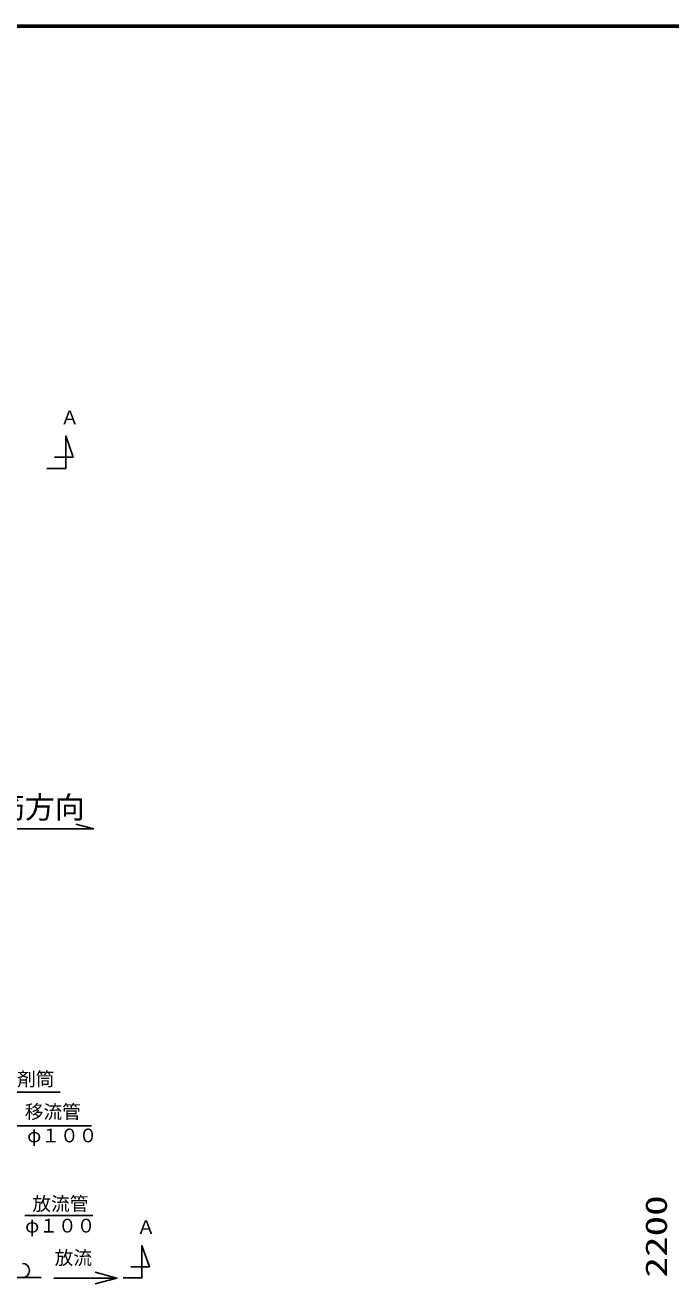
# Model space of a CAD drawing. Units: millimetres, scale not verified. Extents: x -9673 to 7645, y -6713 to 5365.
# Drawn here: x -3789 to -1199, y 315 to 5365 of the extents above; entities that cross this region are included whole.
import ezdxf
from ezdxf.enums import TextEntityAlignment as Align

# ---------------------------------------------------------------- set-up
doc = ezdxf.new("R2010")
doc.units = ezdxf.units.MM
doc.header["$LTSCALE"] = 30
doc.linetypes.add('CHAIN1', pattern=[8, 5, -1, 1, -1])
for name, color, linetype, lineweight in [('0-1_KIKI', 3, 'Continuous', 25), ('0-5_MOJI', 7, 'Continuous', 25), ('0-6_SUNPO', 7, 'Continuous', 25)]:
    doc.layers.add(name, color=color, linetype=linetype, lineweight=lineweight)
doc.styles.add('MS Gothic', font='')
doc.styles.add('ＭＳ ゴシック', font='')
doc.styles.get('MS Gothic').set_extended_font_data('MS Gothic')
doc.styles.get('ＭＳ ゴシック').set_extended_font_data('MS Gothic')

msp = doc.modelspace()

# ---------------------------------------------------------------- linework, layer by layer
at = {"layer": '0-1_KIKI'}
for p, q in [((-3513.73, 2140.09), (-3586.17, 2159.5)), ((-3421.25, 337.95), (-3508.19, 361.24))]:
    msp.add_line(p, q, dxfattribs=at)
at = {"layer": '0-1_KIKI', "color": 4}
for p, q in [((-3902.14, 1083.85), (-3649.67, 1083.85)), ((-3823.29, 948.18), (-3523.24, 948.18)), ((-3791.2, 588.82), (-3518.14, 588.82))]:
    msp.add_line(p, q, dxfattribs=at)
at = {"layer": '0-1_KIKI', "linetype": 'CHAIN1'}
msp.add_line((-3725.16, 339.71), (-6556.52, 339.71), dxfattribs=at)
at = {"layer": '0-1_KIKI'}
for points in [[(-3701.84, 3586.55), (-3626.84, 3586.55), (-3626.84, 3716.55), (-3596.84, 3631.55), (-3671.84, 3631.55)], [(-3972.24, 2120.68), (-4044.68, 2140.09), (-3513.73, 2140.09)], [(-3395.83, 338.29), (-3320.83, 338.29), (-3320.83, 468.29), (-3290.83, 383.29), (-3365.83, 383.29)], [(-3674, 337.95), (-3421.25, 337.95), (-3508.19, 314.65)]]:
    msp.add_lwpolyline(points, dxfattribs=at)
msp.add_arc((-3800.43, 368.21), 28.5, 270, 90, dxfattribs=at)
at = {"layer": '0-6_SUNPO'}
for p, q in [((-8541.89, 5364.6), (7644.91, 5364.6)), ((-8541.29, 5364), (7644.31, 5364)), ((-8540.69, 5363.4), (7643.71, 5363.4)), ((-8540.09, 5362.8), (7643.11, 5362.8)), ((-8539.49, 5362.2), (7642.51, 5362.2)), ((-8538.89, 5361.6), (7641.91, 5361.6)), ((-8538.29, 5361), (7641.31, 5361)), ((-8537.69, 5360.4), (7640.71, 5360.4)), ((-8537.09, 5359.8), (7640.11, 5359.8)), ((-8536.49, 5359.2), (7639.51, 5359.2)), ((-8535.89, 5358.6), (7638.91, 5358.6)), ((-8535.29, 5358), (7638.31, 5358)), ((-8534.69, 5357.4), (7637.71, 5357.4)), ((-8534.09, 5356.8), (7637.11, 5356.8)), ((-8533.49, 5356.2), (7636.51, 5356.2))]:
    msp.add_line(p, q, dxfattribs=at)

# ---------------------------------------------------------------- texts
at = {"layer": '0-1_KIKI', "color": 4, "style": 'MS Gothic'}
for s, height, p in [('Ａ', 54.99, (-3647.96, 3746.64)), ('主筋方向', 87.98, (-4030.61, 2156.01)), ('薬剤筒', 54.99, (-3897.06, 1092.4)), ('移流管\u3000', 54.99, (-3791.16, 961.01)), ('φ１００', 54.99, (-3781.48, 865.9)), ('放流管', 54.99, (-3760.84, 591.97)), ('φ１００', 54.99, (-3789.63, 504.02)), ('Ａ', 54.99, (-3341.95, 498.38)), ('放流', 54.99, (-3671.14, 375.21))]:
    msp.add_text(s, height=height, dxfattribs=at).set_placement(p, align=Align.BOTTOM_LEFT)
at = {"layer": '0-5_MOJI', "color": 3, "style": 'ＭＳ ゴシック', "width": 1.4}
msp.add_text('2200', height=86.59, rotation=90, dxfattribs=at).set_placement((-1188.23, 339.94), align=Align.BOTTOM_LEFT)

doc.saveas('drawing.dxf')
